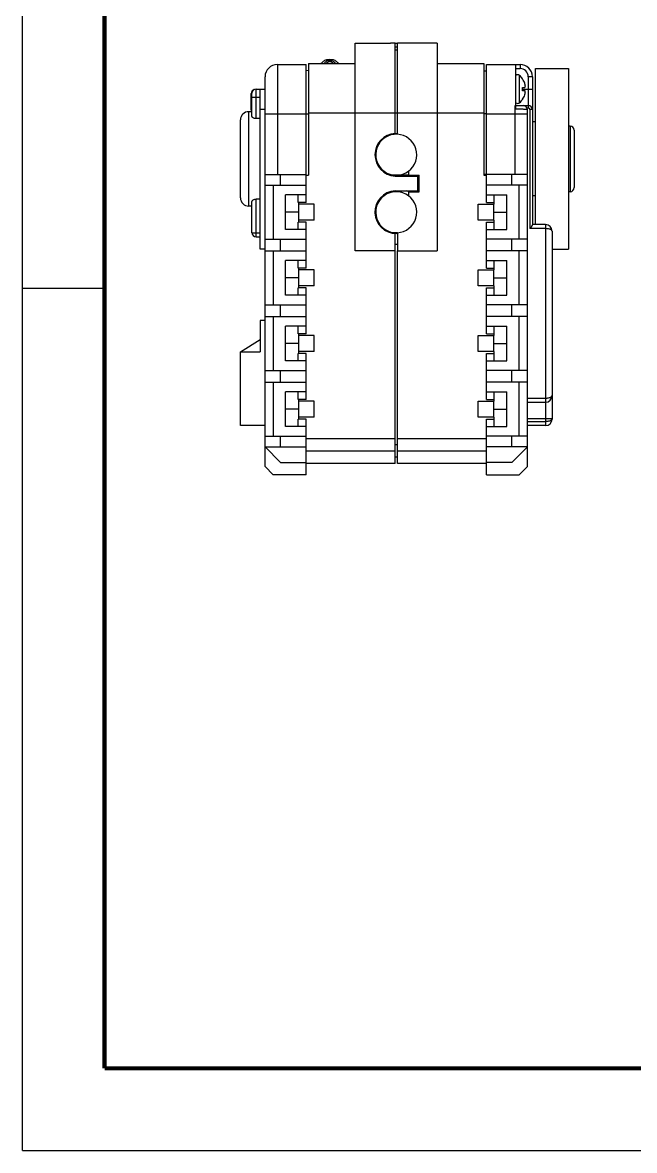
# Model space of a CAD drawing. Header units: millimetres. Extents: x 0 to 297, y 0 to 210.
# Drawn here: x 0 to 74.6, y 0 to 137.4 of the extents above; entities that cross this region are included whole.
import ezdxf

# ---------------------------------------------------------------- set-up
doc = ezdxf.new("R2010")
doc.units = ezdxf.units.MM
doc.header["$LTSCALE"] = 16.335
doc.layers.get('0').update_dxf_attribs({"linetype": 'CONTINUOUS'})
for name, color, linetype in [('02___PRT_ALL_AXES', 7, 'CONTINUOUS'), ('6_ALL_SURFS', 7, 'CONTINUOUS'), ('7_ALL_FEATURES', 7, 'CONTINUOUS'), ('9_ALL_COMPONENTS', 7, 'CONTINUOUS')]:
    doc.layers.add(name, color=color, linetype=linetype)

msp = doc.modelspace()

# ---------------------------------------------------------------- linework, layer by layer
at = {"color": 7, "linetype": 'Continuous'}
for p, q in [((0, 0), (0, 210)), ((10, 105), (0, 105)), ((0, 0), (297, 0))]:
    msp.add_line(p, q, dxfattribs=at)
at = {"color": 7, "linetype": 'Continuous', "const_width": 0.5}
for points in [[(10, 200), (10, 10)], [(10, 10), (287, 10)]]:
    msp.add_lwpolyline(points, dxfattribs=at)
at = {"layer": '02___PRT_ALL_AXES', "color": 7, "linetype": 'Continuous'}
for p, q in [((50.581, 134.9129), (45.7247, 134.9129)), ((45.731, 123.8084), (45.731, 134.9133)), ((56.581, 131.5129), (56.281, 131.5129)), ((56.581, 118.9129), (56.281, 118.9129)), ((55.581, 115.2838), (57.481, 115.2838)), ((55.581, 113.3421), (55.581, 115.2838)), ((57.481, 113.3421), (57.481, 115.2838)), ((57.481, 113.3421), (55.581, 113.3421)), ((45.731, 111.8174), (45.731, 109.6129)), ((55.581, 107.2838), (57.481, 107.2838)), ((55.581, 105.3421), (55.581, 107.2838)), ((57.481, 105.3421), (57.481, 107.2838)), ((57.481, 105.3421), (55.581, 105.3421)), ((55.581, 99.2838), (57.481, 99.2838)), ((55.581, 97.3421), (55.581, 99.2838)), ((57.481, 97.3421), (57.481, 99.2838)), ((57.481, 97.3421), (55.581, 97.3421)), ((55.581, 91.2838), (57.481, 91.2838)), ((55.581, 89.3421), (55.581, 91.2838)), ((57.481, 89.3421), (57.481, 91.2838)), ((57.481, 89.3421), (55.581, 89.3421))]:
    msp.add_line(p, q, dxfattribs=at)
at = {"layer": '02___PRT_ALL_AXES', "color": 9, "linetype": 'Continuous'}
msp.add_line((56.581, 126.3129), (56.281, 126.3129), dxfattribs=at)
at = {"layer": '6_ALL_SURFS', "color": 7, "linetype": 'Continuous'}
msp.add_lwpolyline([(37.8685, 132.8768), (37.4799, 132.9129), (37.0936, 132.8768)], dxfattribs=at)
at = {"layer": '7_ALL_FEATURES', "color": 7, "linetype": 'Continuous'}
for p, q in [((50.581, 134.9129), (50.581, 109.6129)), ((31.081, 132.3129), (34.581, 132.3129)), ((34.581, 115.5129), (34.581, 132.3129)), ((37.0468, 132.864), (37.0667, 132.8695)), ((37.0667, 132.8695), (37.0814, 132.8735)), ((37.0814, 132.8735), (37.0905, 132.876)), ((37.0814, 132.8735), (37.0905, 132.876)), ((37.0905, 132.876), (37.0936, 132.8768)), ((37.0905, 132.876), (37.0936, 132.8768)), ((37.9152, 132.864), (37.8685, 132.8768)), ((50.581, 132.4129), (56.281, 132.4129)), ((56.281, 132.4129), (56.281, 118.8129)), ((56.581, 115.5129), (56.581, 132.3129)), ((56.581, 132.3129), (60.681, 132.3129)), ((60.181, 126.8583), (60.181, 132.3129)), ((29.581, 83.3129), (29.581, 130.8129)), ((34.581, 131.6004), (34.881, 131.5742)), ((62.181, 130.8129), (62.181, 112.7712)), ((28.481, 129.3129), (29.581, 129.3129)), ((28.981, 109.8129), (28.981, 129.3129)), ((27.881, 126.7938), (27.881, 128.7745)), ((27.981, 125.991), (27.981, 128.8129)), ((27.981, 126.5629), (27.581, 126.5629)), ((60.181, 127.3129), (61.681, 127.3129)), ((61.581, 83.3129), (61.581, 126.8129)), ((26.581, 116.0629), (26.581, 125.5629)), ((28.981, 125.7183), (28.481, 125.7183)), ((29.581, 118.9129), (34.581, 118.9129)), ((31.481, 117.6129), (31.481, 118.9129)), ((34.581, 118.8254), (34.8777, 118.8514)), ((47.0507, 118.8129), (48.381, 118.8129)), ((47.081, 119.3129), (47.081, 118.8129)), ((48.381, 116.8129), (48.381, 118.8129)), ((56.281, 118.8129), (56.581, 118.8129)), ((61.581, 118.9129), (56.581, 118.9129)), ((59.681, 117.6129), (59.681, 118.9129)), ((29.581, 117.6129), (34.581, 117.6129)), ((30.581, 117.6129), (30.581, 111.0129)), ((47.0473, 116.8129), (48.381, 116.8129)), ((47.081, 116.8129), (47.081, 116.3129)), ((61.581, 117.6129), (56.581, 117.6129)), ((60.581, 111.0129), (60.581, 117.6129)), ((27.981, 111.8129), (27.981, 115.6349)), ((28.981, 115.9076), (28.481, 115.9076)), ((32.081, 112.2129), (32.081, 116.4129)), ((34.581, 116.4129), (32.081, 116.4129)), ((33.631, 115.5129), (33.631, 116.4129)), ((34.581, 115.5129), (33.631, 115.5129)), ((56.581, 116.4129), (59.081, 116.4129)), ((56.581, 115.5129), (57.531, 115.5129)), ((57.481, 115.5129), (57.481, 115.2838)), ((57.531, 115.5129), (57.531, 116.4129)), ((59.081, 112.2129), (59.081, 116.4129)), ((27.981, 115.0629), (27.581, 115.0629)), ((33.681, 114.3129), (32.081, 114.3129)), ((57.481, 114.3129), (59.081, 114.3129)), ((33.631, 112.2129), (33.631, 113.1129)), ((34.581, 113.1129), (33.631, 113.1129)), ((34.581, 107.5129), (34.581, 113.1129)), ((56.581, 113.1129), (57.531, 113.1129)), ((56.581, 107.5129), (56.581, 113.1129)), ((57.481, 113.3421), (57.481, 113.1129)), ((57.531, 112.2129), (57.531, 113.1129)), ((63.781, 112.8129), (62.181, 112.8129)), ((28.481, 111.3129), (28.981, 111.3129)), ((34.581, 112.2129), (32.081, 112.2129)), ((56.581, 112.2129), (59.081, 112.2129)), ((64.581, 112.0129), (64.581, 89.1129)), ((29.581, 111.0129), (34.581, 111.0129)), ((31.481, 109.6129), (31.481, 111.0129)), ((61.581, 111.0129), (56.581, 111.0129)), ((59.681, 109.6129), (59.681, 111.0129)), ((29.581, 109.8129), (28.981, 109.8129)), ((29.581, 109.6129), (34.581, 109.6129)), ((30.581, 109.6129), (30.581, 103.0129)), ((45.731, 109.6129), (50.581, 109.6129)), ((45.731, 83.7129), (45.731, 109.6129)), ((61.581, 109.6129), (56.581, 109.6129)), ((60.581, 103.0129), (60.581, 109.6129)), ((32.081, 104.2129), (32.081, 108.4129)), ((34.581, 108.4129), (32.081, 108.4129)), ((33.631, 107.5129), (33.631, 108.4129)), ((34.581, 107.5129), (33.631, 107.5129)), ((56.581, 108.4129), (59.081, 108.4129)), ((56.581, 107.5129), (57.531, 107.5129)), ((57.481, 107.5129), (57.481, 107.2838)), ((57.531, 107.5129), (57.531, 108.4129)), ((59.081, 104.2129), (59.081, 108.4129)), ((33.681, 106.3129), (32.081, 106.3129)), ((57.481, 106.3129), (59.081, 106.3129)), ((33.631, 104.2129), (33.631, 105.1129)), ((34.581, 105.1129), (33.631, 105.1129)), ((34.581, 99.5129), (34.581, 105.1129)), ((56.581, 105.1129), (57.531, 105.1129)), ((56.581, 99.5129), (56.581, 105.1129)), ((57.481, 105.3421), (57.481, 105.1129)), ((57.531, 104.2129), (57.531, 105.1129)), ((34.581, 104.2129), (32.081, 104.2129)), ((56.581, 104.2129), (59.081, 104.2129)), ((29.581, 103.0129), (34.581, 103.0129)), ((31.481, 101.6129), (31.481, 103.0129)), ((61.581, 103.0129), (56.581, 103.0129)), ((59.681, 101.6129), (59.681, 103.0129)), ((28.981, 101.1129), (28.981, 97.3129)), ((29.581, 101.1129), (28.981, 101.1129)), ((29.581, 101.6129), (34.581, 101.6129)), ((30.581, 101.6129), (30.581, 95.0129)), ((32.081, 96.2129), (32.081, 100.4129)), ((34.581, 100.4129), (32.081, 100.4129)), ((33.631, 99.5129), (33.631, 100.4129)), ((61.581, 101.6129), (56.581, 101.6129)), ((56.581, 100.4129), (59.081, 100.4129)), ((57.531, 99.5129), (57.531, 100.4129)), ((59.081, 96.2129), (59.081, 100.4129)), ((60.581, 95.0129), (60.581, 101.6129)), ((34.581, 99.5129), (33.631, 99.5129)), ((56.581, 99.5129), (57.531, 99.5129)), ((57.481, 99.5129), (57.481, 99.2838)), ((26.581, 97.3129), (28.981, 98.8129)), ((33.681, 98.3129), (32.081, 98.3129)), ((57.481, 98.3129), (59.081, 98.3129)), ((26.581, 88.3129), (26.581, 97.3129)), ((26.581, 97.3129), (28.981, 97.3129)), ((34.581, 96.2129), (32.081, 96.2129)), ((34.581, 97.1129), (33.631, 97.1129)), ((33.631, 96.2129), (33.631, 97.1129)), ((34.581, 91.5129), (34.581, 97.1129)), ((56.581, 97.1129), (57.531, 97.1129)), ((56.581, 91.5129), (56.581, 97.1129)), ((56.581, 96.2129), (59.081, 96.2129)), ((57.481, 97.3421), (57.481, 97.1129)), ((57.531, 96.2129), (57.531, 97.1129)), ((29.581, 95.0129), (34.581, 95.0129)), ((31.481, 93.6129), (31.481, 95.0129)), ((61.581, 95.0129), (56.581, 95.0129)), ((59.681, 93.6129), (59.681, 95.0129)), ((29.581, 93.6129), (34.581, 93.6129)), ((30.581, 93.6129), (30.581, 87.0129)), ((61.581, 93.6129), (56.581, 93.6129)), ((60.581, 87.0129), (60.581, 93.6129)), ((34.581, 92.4129), (32.081, 92.4129)), ((32.081, 88.2129), (32.081, 92.4129)), ((33.631, 91.5129), (33.631, 92.4129)), ((56.581, 92.4129), (59.081, 92.4129)), ((57.531, 91.5129), (57.531, 92.4129)), ((59.081, 88.2129), (59.081, 92.4129)), ((34.581, 91.5129), (33.631, 91.5129)), ((56.581, 91.5129), (57.531, 91.5129)), ((57.481, 91.5129), (57.481, 91.2838)), ((61.581, 91.1629), (63.781, 91.1629)), ((33.681, 90.3129), (32.081, 90.3129)), ((57.481, 90.3129), (59.081, 90.3129)), ((57.481, 89.3421), (57.481, 89.1129)), ((29.581, 88.3129), (26.581, 88.3129)), ((34.581, 88.2129), (32.081, 88.2129)), ((34.581, 89.1129), (33.631, 89.1129)), ((33.631, 88.2129), (33.631, 89.1129)), ((34.581, 85.7129), (34.581, 89.1129)), ((56.581, 89.1129), (57.531, 89.1129)), ((56.581, 82.3129), (56.581, 89.1129)), ((56.581, 88.2129), (59.081, 88.2129)), ((57.531, 88.2129), (57.531, 89.1129)), ((63.781, 88.3129), (61.581, 88.3129)), ((29.581, 87.0129), (34.581, 87.0129)), ((31.481, 85.7129), (31.481, 87.0129)), ((61.581, 87.0129), (56.581, 87.0129)), ((59.681, 85.7129), (59.681, 87.0129)), ((29.581, 85.7129), (31.481, 83.8129)), ((29.581, 85.7129), (34.581, 85.7129)), ((34.581, 82.3129), (34.581, 85.6057)), ((56.581, 85.2129), (45.731, 85.2129)), ((61.581, 85.7129), (56.581, 85.7129)), ((61.581, 85.7129), (59.681, 83.8129)), ((30.581, 82.3129), (29.581, 83.3129)), ((31.481, 83.8129), (34.581, 83.8129)), ((56.581, 83.7129), (45.731, 83.7129)), ((59.681, 83.8129), (56.581, 83.8129)), ((60.581, 82.3129), (61.581, 83.3129)), ((34.581, 82.3129), (30.581, 82.3129)), ((56.581, 82.3129), (60.581, 82.3129))]:
    msp.add_line(p, q, dxfattribs=at)
at = {"layer": '7_ALL_FEATURES', "color": 9, "linetype": 'Continuous'}
for p, q in [((31.081, 132.3129), (31.081, 118.9129)), ((37.3278, 132.8392), (37.3278, 132.6322)), ((37.6342, 132.8392), (37.6342, 132.6322)), ((60.681, 132.3129), (60.681, 131.8129)), ((60.181, 131.8129), (60.681, 131.8129)), ((61.681, 130.8129), (61.681, 127.0129)), ((62.181, 130.8129), (61.681, 130.8129)), ((28.481, 125.7183), (28.481, 129.3129)), ((60.9914, 129.3129), (62.181, 129.3129)), ((27.881, 128.7745), (27.981, 128.7745)), ((27.981, 128.3129), (28.981, 128.3129)), ((27.581, 115.0629), (27.581, 126.5629)), ((27.881, 126.7938), (27.981, 126.7938)), ((29.581, 126.8129), (28.981, 126.8129)), ((60.081, 118.9129), (60.081, 127.3129)), ((61.5393, 127.0129), (61.681, 127.0129)), ((61.881, 126.8129), (61.881, 112.3129)), ((62.181, 126.8129), (61.881, 126.8129)), ((29.581, 126.3129), (34.881, 126.3129)), ((45.731, 126.4129), (56.281, 126.4129)), ((56.581, 126.3129), (61.581, 126.3129)), ((28.481, 111.3129), (28.481, 115.9076)), ((63.781, 112.8129), (63.781, 88.3129)), ((27.981, 111.8129), (28.981, 111.8129)), ((63.781, 112.3129), (61.881, 112.3129)), ((61.581, 91.6629), (63.781, 91.6629)), ((61.581, 89.1629), (64.581, 89.1629)), ((61.581, 88.8129), (63.781, 88.8129)), ((56.581, 86.7129), (45.731, 86.7129))]:
    msp.add_line(p, q, dxfattribs=at)
at = {"layer": '7_ALL_FEATURES', "color": 7, "linetype": 'Continuous'}
for centre, radius, start, end in [((31.081, 130.8129), 1.5, 90, 180), ((60.681, 130.8129), 1.5, 0, 90), ((28.381, 128.7745), 0.5, 102.962493, 180), ((28.481, 128.8129), 0.5, 90, 180), ((27.581, 125.5629), 1, 90, 180.000013), ((28.181, 126.7938), 0.3, 180, 213.43184), ((28.1816, 126.7943), 0.3008, 213.45212, 227.973902), ((60.0811, 136.2922), 8.9792, 269.999786, 270.637891), ((61.081, 126.8129), 0.5, 0, 89.998148), ((61.681, 126.8129), 0.5, 0, 90), ((45.581, 121.3129), 2.5, 306.869898, 86.560187), ((27.581, 116.0629), 1, 179.999987, 270), ((45.581, 114.3129), 2.5, 273.439813, 53.130102), ((63.781, 112.0129), 0.8, 0, 90), ((28.481, 111.8129), 0.5, 180, 270), ((63.781, 91.9629), 0.8, 270, 360), ((63.781, 89.1129), 0.8, 270, 360)]:
    msp.add_arc(centre, radius, start, end, dxfattribs=at)
at = {"layer": '7_ALL_FEATURES', "color": 9, "linetype": 'Continuous'}
for centre, radius in [((60.681, 130.8129), 1), ((61.681, 126.8129), 0.2)]:
    msp.add_arc(centre, radius, 0, 90, dxfattribs=at)
at = {"layer": '7_ALL_FEATURES', "color": 7, "linetype": 'Continuous'}
for points, start_tangent, end_tangent in [([(37.0468, 132.864), (36.839, 132.7819), (36.6519, 132.6619), (36.4903, 132.5166), (36.3997, 132.4147)], (-0.96403298, -0.26578265), (-0.63444516, -0.77296788)), ([(36.7552, 132.4136), (36.8439, 132.5131), (36.9573, 132.6196), (37.0762, 132.7098), (37.2001, 132.7833), (37.3278, 132.8392)], (0.63686018, 0.77097932), (0.93997367, 0.34124699)), ([(36.985, 132.4139), (37.004, 132.4308), (37.1538, 132.5428), (37.3278, 132.6322)], (0.74226014, 0.67011184), (0.92892505, 0.37026781)), ([(37.3278, 132.8392), (37.3716, 132.8511), (37.424, 132.8585), (37.481, 132.861), (37.538, 132.8585), (37.5904, 132.8511), (37.6342, 132.8392)], (0.93997367, 0.34124699), (0.93997367, -0.34124699)), ([(37.6342, 132.6322), (37.5903, 132.6452), (37.5379, 132.6534), (37.481, 132.6562), (37.4241, 132.6534), (37.3717, 132.6452), (37.3278, 132.6322)], (-0.92892505, 0.37026781), (-0.92892505, -0.37026781)), ([(37.6342, 132.8392), (37.7608, 132.7839), (37.8838, 132.7111), (38.0027, 132.6213), (38.1169, 132.5144), (38.2069, 132.4136)], (0.93997367, -0.34124699), (0.6368643, -0.77097592)), ([(37.6342, 132.6322), (37.8082, 132.5428), (37.958, 132.4308), (37.977, 132.4139)], (0.92892505, -0.37026781), (0.74226112, -0.67011076)), ([(38.5623, 132.4147), (38.4714, 132.5169), (38.3099, 132.6621), (38.1229, 132.782), (37.9152, 132.864)], (-0.63444174, 0.77297069), (-0.96403298, 0.26578265)), ([(28.481, 125.7183), (28.3344, 125.7317), (28.1957, 125.7719), (28.083, 125.8337), (28.0078, 125.91), (27.981, 125.991)], (-1, 0), (0, 1)), ([(27.981, 115.6349), (28.0078, 115.7159), (28.083, 115.7922), (28.1957, 115.854), (28.3344, 115.8942), (28.481, 115.9076)], (0, 1), (1, 0)), ([(62.181, 112.7712), (62.1665, 112.7186), (62.1244, 112.6431), (62.0606, 112.5499), (61.9782, 112.4391), (61.881, 112.3129)], (0, -1), (-0.61237244, -0.79056942))]:
    msp.add_spline(points, degree=3, dxfattribs=dict(at, start_tangent=start_tangent, end_tangent=end_tangent))
at = {"layer": '7_ALL_FEATURES', "color": 9, "linetype": 'Continuous'}
for points, start_tangent, end_tangent in [([(61.581, 126.8129), (61.5455, 126.8244), (61.4409, 126.8344), (61.2723, 126.8427), (61.0463, 126.8493), (60.775, 126.8541), (60.4785, 126.857), (60.181, 126.8582)], (-0.00302806, 0.99999542), (-0.99999862, 0.00166205)), ([(64.581, 112.0129), (64.5523, 112.0926), (64.4677, 112.1669), (64.3363, 112.2289), (64.1689, 112.2753), (63.9803, 112.3035), (63.781, 112.3129)], (-0.00276214, 0.99999619), (-1, 0.0000081)), ([(63.781, 91.6629), (63.9803, 91.6724), (64.1689, 91.7005), (64.3363, 91.747), (64.4677, 91.8089), (64.5523, 91.8832), (64.581, 91.9629)], (1, 0.00000809), (0.00282241, 0.99999602)), ([(64.581, 89.1129), (64.5523, 89.0332), (64.4677, 88.959), (64.3363, 88.8971), (64.1689, 88.8506), (63.9803, 88.8223), (63.781, 88.8129)], (-0.00276214, -0.99999619), (-0.99999996, 0.00029344))]:
    msp.add_spline(points, degree=3, dxfattribs=dict(at, start_tangent=start_tangent, end_tangent=end_tangent))
at = {"layer": '9_ALL_COMPONENTS', "color": 7, "linetype": 'Continuous'}
for p, q in [((40.581, 109.6129), (40.581, 134.9129)), ((40.581, 134.9129), (44.8669, 134.9129)), ((45.431, 134.9124), (44.8669, 134.9129)), ((45.431, 134.9129), (45.731, 134.9129)), ((45.431, 123.9086), (45.431, 134.9124)), ((45.431, 134.1122), (45.731, 134.1122)), ((34.881, 132.4129), (34.881, 118.8129)), ((34.881, 132.4129), (40.581, 132.4129)), ((60.9914, 130.5629), (60.9914, 130.5457)), ((62.581, 112.8129), (62.581, 131.8102)), ((62.581, 131.8102), (66.581, 131.8102)), ((66.581, 131.8102), (66.581, 109.813)), ((60.9914, 129.1058), (60.9914, 129.52)), ((60.9914, 129.52), (61.254, 129.52)), ((61.254, 129.1058), (60.9914, 129.1058)), ((60.9914, 128.0802), (60.9914, 128.0629)), ((62.581, 125.3129), (62.181, 125.3129)), ((45.431, 123.9129), (45.731, 123.9129)), ((66.781, 124.8129), (66.581, 124.8129)), ((67.281, 124.3129), (67.281, 117.3129)), ((34.581, 118.8129), (34.881, 118.8129)), ((47.0507, 118.8129), (44.8706, 118.8129)), ((45.431, 118.8129), (45.431, 118.7173)), ((45.431, 118.7173), (48.381, 118.7129)), ((48.231, 116.9129), (48.231, 118.7129)), ((45.431, 116.9129), (48.381, 116.9129)), ((47.431, 116.8129), (47.431, 116.9129)), ((66.781, 116.8129), (66.581, 116.8129)), ((33.681, 113.1129), (33.681, 115.5129)), ((62.581, 116.3129), (62.181, 116.3129)), ((35.581, 115.2838), (33.681, 115.2838)), ((35.581, 113.3421), (35.581, 115.2838)), ((35.581, 113.3421), (33.681, 113.3421)), ((45.731, 111.8129), (44.8869, 111.8129)), ((45.431, 83.7129), (45.431, 111.8129)), ((45.731, 111.7129), (45.581, 111.7129)), ((45.431, 110.4129), (45.731, 110.4129)), ((45.431, 109.6129), (40.581, 109.6129)), ((64.581, 109.8129), (66.581, 109.8129)), ((33.681, 105.1129), (33.681, 107.5129)), ((35.581, 107.2838), (33.681, 107.2838)), ((35.581, 105.3421), (35.581, 107.2838)), ((35.581, 105.3421), (33.681, 105.3421)), ((33.681, 97.1129), (33.681, 99.5129)), ((35.581, 99.2838), (33.681, 99.2838)), ((35.581, 97.3421), (35.581, 99.2838)), ((35.581, 97.3421), (33.681, 97.3421)), ((33.681, 89.1129), (33.681, 91.5129)), ((35.581, 91.2838), (33.681, 91.2838)), ((35.581, 89.3421), (35.581, 91.2838)), ((35.581, 89.3421), (33.681, 89.3421)), ((34.581, 85.6057), (34.581, 85.7129)), ((45.431, 85.2129), (34.581, 85.2129)), ((45.431, 86.0129), (45.731, 86.0129)), ((45.431, 84.5129), (45.731, 84.5129)), ((45.431, 83.7129), (34.581, 83.7129))]:
    msp.add_line(p, q, dxfattribs=at)
at = {"layer": '9_ALL_COMPONENTS', "color": 9, "linetype": 'Continuous'}
for p, q in [((60.6131, 127.6429), (60.6131, 130.983)), ((34.881, 126.4129), (45.731, 126.4129)), ((66.781, 124.8129), (66.781, 116.8129)), ((45.431, 86.7129), (34.581, 86.7129))]:
    msp.add_line(p, q, dxfattribs=at)
at = {"layer": '9_ALL_COMPONENTS', "color": 7, "linetype": 'Continuous'}
for centre, radius, start, end in [((45.581, 131.9129), 2.5, 86.548075, 93.451925), ((60.3971, 130.731), 0.3319, 49.38609, 130.61391), ((59.181, 129.3129), 2.2, 34.623535, 49.38609), ((59.181, 129.3129), 2.1902, 18.835122, 34.251619), ((59.181, 129.3129), 2.2, 310.61391, 325.376465), ((59.181, 129.3129), 2.1902, 325.748381, 341.164878), ((60.3971, 127.8948), 0.3319, 229.38609, 310.61391), ((45.581, 121.3129), 2.6, 93.307362, 266.692638), ((45.581, 121.3129), 2.5, 86.561217, 306.868594), ((66.781, 124.3129), 0.5, 0, 90), ((45.581, 121.3129), 2.9, 296.166691, 300.392439), ((45.581, 121.3129), 2.9, 300.450314, 300.946222), ((45.581, 114.3129), 2.6, 93.307362, 270), ((45.581, 114.3129), 2.5, 53.131406, 273.438783), ((45.581, 114.3129), 2.9, 59.057278, 64.031594), ((66.781, 117.3129), 0.5, 270, 360)]:
    msp.add_arc(centre, radius, start, end, dxfattribs=at)
for points, start_tangent, end_tangent in [([(61.254, 129.52), (61.2732, 129.5237), (61.2897, 129.5347), (61.303, 129.5529), (61.3133, 129.579), (61.3207, 129.6162), (61.3234, 129.6678), (61.3205, 129.7267), (61.3135, 129.7836), (61.3033, 129.8402), (61.2899, 129.8987), (61.2733, 129.9594), (61.254, 130.02)], (1, 0), (-0.32284593, 0.94645154)), ([(61.254, 128.6058), (61.2723, 128.6631), (61.2882, 128.7202), (61.3013, 128.7759), (61.3117, 128.8309), (61.3192, 128.8862), (61.3232, 128.9418), (61.3222, 128.9934), (61.3172, 129.0313), (61.3094, 129.0589), (61.2993, 129.0793), (61.2866, 129.094), (61.2713, 129.1029), (61.254, 129.1058)], (0.32284593, 0.94645154), (-1, 0))]:
    msp.add_spline(points, degree=3, dxfattribs=dict(at, start_tangent=start_tangent, end_tangent=end_tangent))

doc.saveas('drawing.dxf')
